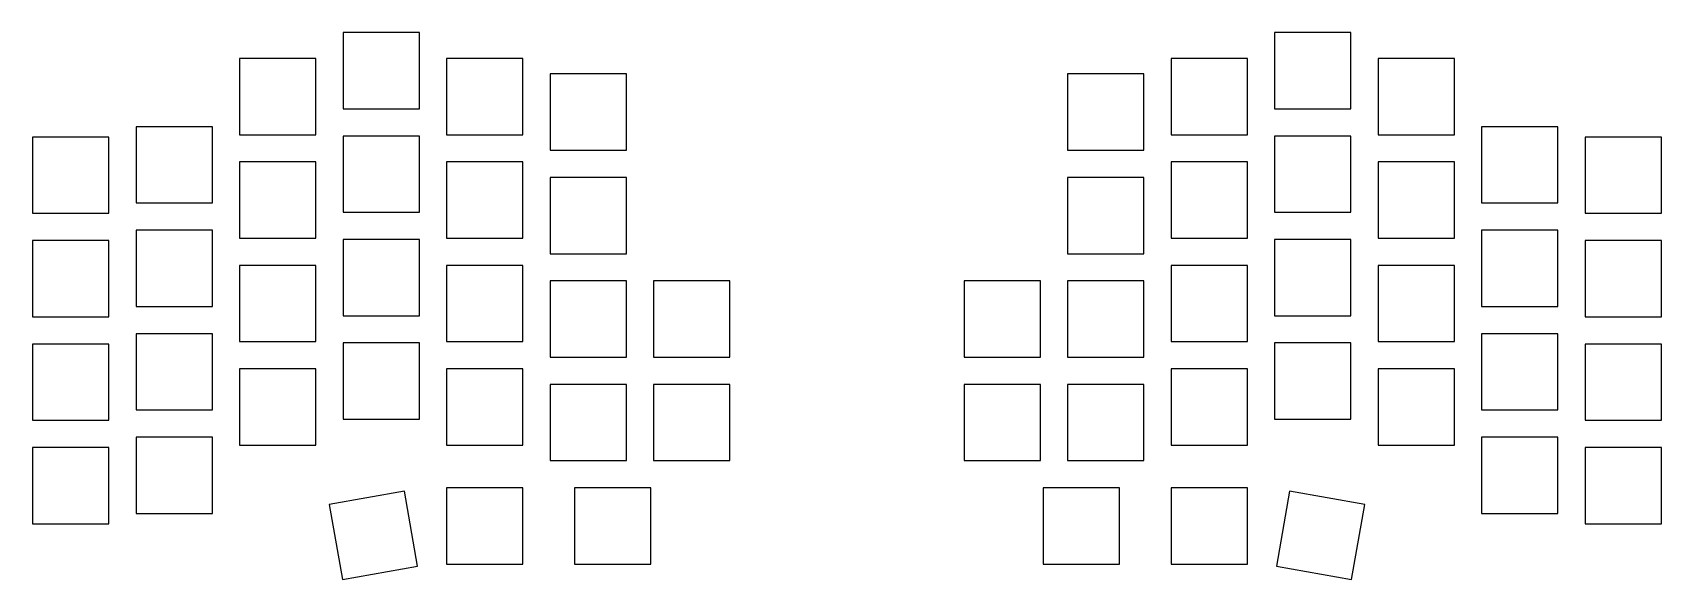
# Model space of a CAD drawing. Header units: millimetres. Extents: x 93 to 392, y -167 to -67.
import ezdxf

# ---------------------------------------------------------------- set-up
doc = ezdxf.new("R2010")
doc.units = ezdxf.units.MM

msp = doc.modelspace()

# ---------------------------------------------------------------- linework, layer by layer
for p, q in [((164, -66.81), (150, -66.81)), ((150, -66.81), (150, -80.81)), ((164, -80.81), (164, -66.81)), ((335, -66.81), (321, -66.81)), ((321, -66.81), (321, -80.81)), ((335, -80.81), (335, -66.81)), ((145, -71.56), (131, -71.56)), ((131, -71.56), (131, -85.56)), ((145, -85.56), (145, -71.56)), ((183, -71.56), (169, -71.56)), ((169, -71.56), (169, -85.56)), ((183, -85.56), (183, -71.56)), ((316, -71.56), (302, -71.56)), ((302, -71.56), (302, -85.56)), ((316, -85.56), (316, -71.56)), ((354, -71.56), (340, -71.56)), ((340, -71.56), (340, -85.56)), ((354, -85.56), (354, -71.56)), ((202, -74.41), (188, -74.41)), ((188, -74.41), (188, -88.41)), ((202, -88.41), (202, -74.41)), ((297, -74.41), (283, -74.41)), ((283, -74.41), (283, -88.41)), ((297, -88.41), (297, -74.41)), ((150, -80.81), (164, -80.81)), ((321, -80.81), (335, -80.81)), ((107, -86), (93, -86)), ((93, -86), (93, -100)), ((107, -100), (107, -86)), ((126, -84.1), (112, -84.1)), ((112, -84.1), (112, -98.1)), ((126, -98.1), (126, -84.1)), ((131, -85.56), (145, -85.56)), ((164, -85.81), (150, -85.81)), ((150, -85.81), (150, -99.81)), ((164, -99.81), (164, -85.81)), ((169, -85.56), (183, -85.56)), ((302, -85.56), (316, -85.56)), ((335, -85.81), (321, -85.81)), ((321, -85.81), (321, -99.81)), ((335, -99.81), (335, -85.81)), ((340, -85.56), (354, -85.56)), ((373, -84.1), (359, -84.1)), ((359, -84.1), (359, -98.1)), ((373, -98.1), (373, -84.1)), ((392, -86), (378, -86)), ((378, -86), (378, -100)), ((392, -100), (392, -86)), ((188, -88.41), (202, -88.41)), ((283, -88.41), (297, -88.41)), ((145, -90.56), (131, -90.56)), ((131, -90.56), (131, -104.56)), ((145, -104.56), (145, -90.56)), ((183, -90.56), (169, -90.56)), ((169, -90.56), (169, -104.56)), ((183, -104.56), (183, -90.56)), ((316, -90.56), (302, -90.56)), ((302, -90.56), (302, -104.56)), ((316, -104.56), (316, -90.56)), ((354, -90.56), (340, -90.56)), ((340, -90.56), (340, -104.56)), ((354, -104.56), (354, -90.56)), ((202, -93.41), (188, -93.41)), ((188, -93.41), (188, -107.41)), ((202, -107.41), (202, -93.41)), ((297, -93.41), (283, -93.41)), ((283, -93.41), (283, -107.41)), ((297, -107.41), (297, -93.41)), ((112, -98.1), (126, -98.1)), ((359, -98.1), (373, -98.1)), ((93, -100), (107, -100)), ((150, -99.81), (164, -99.81)), ((321, -99.81), (335, -99.81)), ((378, -100), (392, -100)), ((126, -103.1), (112, -103.1)), ((112, -103.1), (112, -117.1)), ((126, -117.1), (126, -103.1)), ((131, -104.56), (145, -104.56)), ((169, -104.56), (183, -104.56)), ((302, -104.56), (316, -104.56)), ((340, -104.56), (354, -104.56)), ((373, -103.1), (359, -103.1)), ((359, -103.1), (359, -117.1)), ((373, -117.1), (373, -103.1)), ((107, -105), (93, -105)), ((93, -105), (93, -119)), ((107, -119), (107, -105)), ((164, -104.81), (150, -104.81)), ((150, -104.81), (150, -118.81)), ((164, -118.81), (164, -104.81)), ((188, -107.41), (202, -107.41)), ((283, -107.41), (297, -107.41)), ((335, -104.81), (321, -104.81)), ((321, -104.81), (321, -118.81)), ((335, -118.81), (335, -104.81)), ((392, -105), (378, -105)), ((378, -105), (378, -119)), ((392, -119), (392, -105)), ((145, -109.56), (131, -109.56)), ((131, -109.56), (131, -123.56)), ((145, -123.56), (145, -109.56)), ((183, -109.56), (169, -109.56)), ((169, -109.56), (169, -123.56)), ((183, -123.56), (183, -109.56)), ((316, -109.56), (302, -109.56)), ((302, -109.56), (302, -123.56)), ((316, -123.56), (316, -109.56)), ((354, -109.56), (340, -109.56)), ((340, -109.56), (340, -123.56)), ((354, -123.56), (354, -109.56)), ((202, -112.41), (188, -112.41)), ((188, -112.41), (188, -126.41)), ((202, -126.41), (202, -112.41)), ((221, -112.41), (207, -112.41)), ((207, -112.41), (207, -126.41)), ((221, -126.41), (221, -112.41)), ((278, -112.41), (264, -112.41)), ((264, -112.41), (264, -126.41)), ((278, -126.41), (278, -112.41)), ((297, -112.41), (283, -112.41)), ((283, -112.41), (283, -126.41)), ((297, -126.41), (297, -112.41)), ((93, -119), (107, -119)), ((112, -117.1), (126, -117.1)), ((150, -118.81), (164, -118.81)), ((321, -118.81), (335, -118.81)), ((359, -117.1), (373, -117.1)), ((378, -119), (392, -119)), ((126, -122.1), (112, -122.1)), ((112, -122.1), (112, -136.1)), ((126, -136.1), (126, -122.1)), ((373, -122.1), (359, -122.1)), ((359, -122.1), (359, -136.1)), ((373, -136.1), (373, -122.1)), ((107, -124), (93, -124)), ((93, -124), (93, -138)), ((107, -138), (107, -124)), ((131, -123.56), (145, -123.56)), ((164, -123.81), (150, -123.81)), ((150, -123.81), (150, -137.81)), ((164, -137.81), (164, -123.81)), ((169, -123.56), (183, -123.56)), ((302, -123.56), (316, -123.56)), ((335, -123.81), (321, -123.81)), ((321, -123.81), (321, -137.81)), ((335, -137.81), (335, -123.81)), ((340, -123.56), (354, -123.56)), ((392, -124), (378, -124)), ((378, -124), (378, -138)), ((392, -138), (392, -124)), ((145, -128.56), (131, -128.56)), ((131, -128.56), (131, -142.56)), ((145, -142.56), (145, -128.56)), ((183, -128.56), (169, -128.56)), ((169, -128.56), (169, -142.56)), ((183, -142.56), (183, -128.56)), ((188, -126.41), (202, -126.41)), ((207, -126.41), (221, -126.41)), ((264, -126.41), (278, -126.41)), ((283, -126.41), (297, -126.41)), ((316, -128.56), (302, -128.56)), ((302, -128.56), (302, -142.56)), ((316, -142.56), (316, -128.56)), ((354, -128.56), (340, -128.56)), ((340, -128.56), (340, -142.56)), ((354, -142.56), (354, -128.56)), ((202, -131.41), (188, -131.41)), ((188, -131.41), (188, -145.41)), ((202, -145.41), (202, -131.41)), ((221, -131.41), (207, -131.41)), ((207, -131.41), (207, -145.41)), ((221, -145.41), (221, -131.41)), ((278, -131.41), (264, -131.41)), ((264, -131.41), (264, -145.41)), ((278, -145.41), (278, -131.41)), ((297, -131.41), (283, -131.41)), ((283, -131.41), (283, -145.41)), ((297, -145.41), (297, -131.41)), ((112, -136.1), (126, -136.1)), ((359, -136.1), (373, -136.1)), ((93, -138), (107, -138)), ((150, -137.81), (164, -137.81)), ((321, -137.81), (335, -137.81)), ((378, -138), (392, -138)), ((107, -143), (93, -143)), ((93, -143), (93, -157)), ((107, -157), (107, -143)), ((126, -141.1), (112, -141.1)), ((112, -141.1), (112, -155.1)), ((126, -155.1), (126, -141.1)), ((131, -142.56), (145, -142.56)), ((169, -142.56), (183, -142.56)), ((302, -142.56), (316, -142.56)), ((340, -142.56), (354, -142.56)), ((373, -141.1), (359, -141.1)), ((359, -141.1), (359, -155.1)), ((373, -155.1), (373, -141.1)), ((392, -143), (378, -143)), ((378, -143), (378, -157)), ((392, -157), (392, -143)), ((188, -145.41), (202, -145.41)), ((207, -145.41), (221, -145.41)), ((264, -145.41), (278, -145.41)), ((283, -145.41), (297, -145.41)), ((161.253117, -151.010808), (147.465809, -153.441883)), ((163.684191, -164.798117), (161.253117, -151.010808)), ((183, -150.41), (169, -150.41)), ((169, -150.41), (169, -164.41)), ((183, -164.41), (183, -150.41)), ((206.5, -150.41), (192.5, -150.41)), ((192.5, -150.41), (192.5, -164.41)), ((206.5, -164.41), (206.5, -150.41)), ((292.5, -150.41), (278.5, -150.41)), ((278.5, -150.41), (278.5, -164.41)), ((292.5, -164.41), (292.5, -150.41)), ((316, -150.41), (302, -150.41)), ((302, -150.41), (302, -164.41)), ((316, -164.41), (316, -150.41)), ((323.746883, -151.010808), (321.315809, -164.798117)), ((337.534192, -153.441883), (323.746883, -151.010808)), ((112, -155.1), (126, -155.1)), ((147.465809, -153.441883), (149.896883, -167.229192)), ((335.103117, -167.229192), (337.534192, -153.441883)), ((359, -155.1), (373, -155.1)), ((93, -157), (107, -157)), ((378, -157), (392, -157)), ((169, -164.41), (183, -164.41)), ((192.5, -164.41), (206.5, -164.41)), ((278.5, -164.41), (292.5, -164.41)), ((302, -164.41), (316, -164.41)), ((149.896883, -167.229192), (163.684191, -164.798117)), ((321.315809, -164.798117), (335.103117, -167.229192))]:
    msp.add_line(p, q)

doc.saveas('drawing.dxf')
